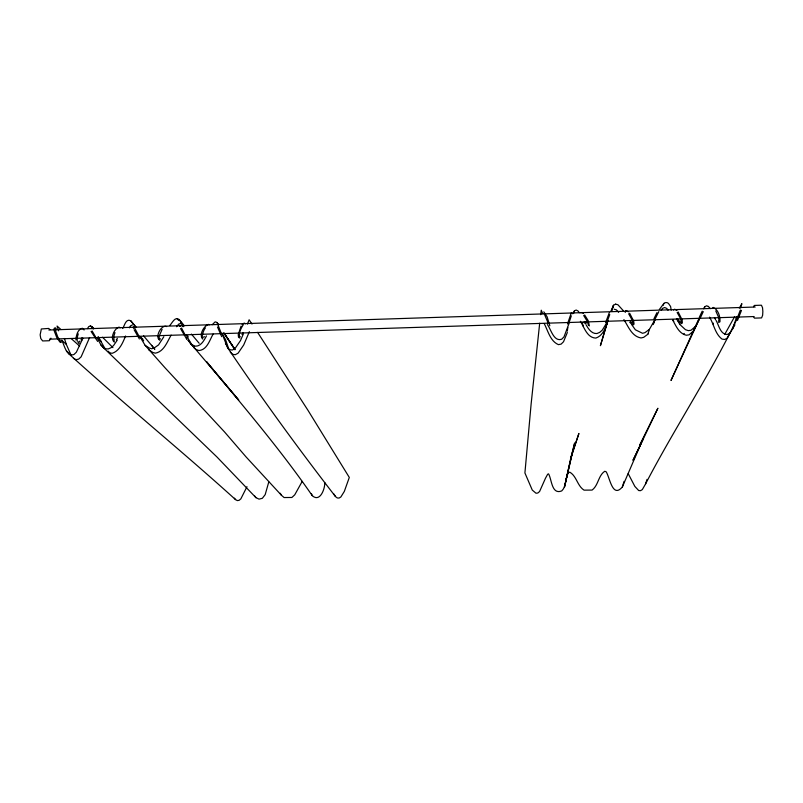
<?xml version="1.0" encoding="UTF-8"?>
<svg xmlns="http://www.w3.org/2000/svg" width="803" height="803" viewBox="0 0 803 803"><rect width="100%" height="100%" fill="white"/><g stroke="black" fill="none" stroke-linecap="round" stroke-linejoin="round"><path stroke-width="1.2" d="M625.206 312.407L625.938 310.5L628.448 311.805M75.894 340.01C76.144 335.704 77.479 329.441 82.267 328.236L84.114 329.983M539.686 323.187L531.134 403.939L524.911 472.967L532.279 490.081L536.013 493.233L537.829 493.012L539.576 491.526L545.508 478.176L547.676 474.232L548.559 473.86C551.842 479.441 551.581 494.949 561.709 490.924C566.767 486.126 564.91 478.237 568.444 472.706L569.769 472.164C576.695 476.139 577.277 485.895 584.042 490.141L592.072 490.081C598.466 485.393 598.165 475.647 604.749 471.271L606.124 471.742C609.848 477.394 612.468 498.793 622.375 486.929L640.854 443.999L657.888 408.245L639.559 445.253M540.71 314.676L541.252 310.219L542.708 313.622M567.299 331.127L567.851 327.413M574.095 312.799L574.436 310.821L576.173 310.038L577.989 310.932L579.314 312.748M324.773 482.593C325.074 488.696 320.006 502.798 312.277 495.672C279.966 448.867 242.807 405.645 206.642 361.822L238.722 400.065L190.321 343.152L187.932 340.05L191.405 344.096L185.854 334.56M713.134 324.091L713.335 323.117M565.954 480.565L572.117 453.625L578.913 433.449L570.732 458.393L564.419 487.22L574.657 442.945L570.732 458.393L572.117 453.625M654.013 322.806L654.806 319.885L649.436 329.34L648.021 333.787M605.994 325.777L606.907 322.535M268.784 481.951L265.181 494.648L262.34 498.302L259.048 499.135L255.976 497.679L217.021 457.058L103.165 347.408L100.917 344.969L97.053 337.551M50.92 338.153L49.344 340.733L42.649 340.944L40.762 338.475L40.15 334.851L41.324 328.969L48.682 328.437L49.987 329.601M567.48 323.99L571.244 312.969M607.801 320.909L600.403 345.691L607.871 320.588M740.567 308.041L741.872 303.654L739.322 308.222M622.375 486.929L624.061 481.378M612.087 309.938L613.532 305.24L615.6 304.126M569.327 322.665L563.997 336.879L561.678 339.237C553.689 341.998 550.888 329.019 547.455 324.673L547.405 324.583M569.176 322.304L571.314 315.84M684.026 334.178L684.246 333.476M628.197 473.64L634.862 486.437L638.686 490.533L640.543 490.673L642.32 489.589L645.572 483.918L647.017 479.391M608.052 320.507C605.853 327.152 603.163 335.654 595.846 338.083C587.123 337.832 584.303 327.494 580.388 321.28M663.358 305.22C663.198 302.49 666.791 301.757 668.457 303.434L670.575 306.455L671.218 310.119M611.575 311.102L613.532 305.24L610.722 311.594M653.251 324.542L654.806 319.885M708.376 306.465L706.55 305.782L704.803 306.806L703.699 308.693M606.917 322.495L607.67 320.297M732.446 329.401L736.692 316.974M605.592 322.655L609.276 312.698M645.572 483.918C674.53 428.26 709.541 375.633 736.853 319.233M78.262 333.817L77.108 337.943L77.259 341.285M736.291 318.691L736.983 316.743M740.386 309.958L737.124 318.4M741.5 310.359L737.505 320.417M607.379 321.019L609.748 314.615M753.555 306.706L754.298 305.441L761.435 305.21L762.549 307.76L762.85 311.494L762.639 315.258L761.585 317.918L754.449 318.139L753.676 316.954M247.454 324.071L249.111 319.775L252.001 324.061M89.605 337.541L81.123 356.853L78.614 359.162L75.994 359.654L73.374 358.339M81.826 340.562L76.345 352.226L73.916 354.545C66.278 357.295 64.35 344.467 61.67 340.241L66.308 344.346L71.025 355.087L66.378 350.871M567.34 332.482L563.515 341.767L561.106 344.126L558.416 344.638C550.216 341.114 548.068 330.966 544.253 323.649M125.569 336.015C122.809 342.58 119.647 350.791 112.33 353.26L109.7 353.029M249.372 331.659L243.7 344.979L238.089 353.19L235.319 354.695L232.689 354.364L230.32 352.196M243.359 333.948L240.478 340.613L234.948 348.643L232.288 350.048L229.778 349.666L227.47 347.468L221.849 333.034L225.553 339.609L228.474 348.101L225.432 343.473M659.353 309.516L663.971 303.323M246.983 486.688L240.84 498.884L239.053 500.349L237.276 500.58L235.53 499.596C180.795 450.061 123.451 403.538 68.867 353.852M114.97 332.623L113.665 336.708L114.156 340.974M703.94 308.693L704.803 306.806M698.951 318.61L670.987 380.451L699.774 318.139L693.802 330.304M699.283 317.366L702.213 311.162M700.357 317.837L703.287 311.634M653.933 318.761L656.954 312.628M654.987 319.253L658.791 311.654M213.126 334.088C209.613 340.151 207.164 349.787 198.973 350.54L196.273 349.576L193.653 347.428M640.854 443.999L632.965 460.34L643.243 439.07M81.093 339.609L82.026 337.772M81.946 340.291L82.99 338.244M169.834 325.456C171.561 323.88 175.787 315.097 178.597 320.367M242.024 334.53L243.008 332.613M241.061 326.148L238.23 334.66L238.551 337.38L239.916 338.033M129.474 327.855L130.508 325.857L132.435 324.924M171.139 335.142C167.134 341.867 164.073 351.503 155.461 353.159L152.911 352.507L148.655 349.727M122.708 328.487C124.495 325.827 125.87 318.098 130.759 320.768L136.249 327.243M727.418 337.692L734.916 324.834M302.219 481.378L294.741 494.829L291.88 497.479L284.071 497.539L281.341 495.16L246.099 456.957L224.418 431.813L165.006 367.774L145.102 345.33L139.812 336.427L143.647 340.793M572.8 313.802L574.436 310.811M724.647 334.54L734.655 316.603M206.471 335.935C204.113 340.241 201.242 346.163 195.53 346.203L192.901 345.26L190.321 343.152L192.82 345.963M133.428 326.861L133.559 328.387M606.225 323.669L602.31 330.083L599.67 332.392L596.96 333.526C591.63 334.008 588.298 328.728 586.06 324.743M87.457 328.618L88.681 326.66L90.418 325.898L92.064 326.781M163.842 336.728L158.562 344.899L153.975 348.131L151.637 348.763L149.368 348.07L145.102 345.33M212.223 324.683L215.194 321.832L216.89 322.475L218.195 324.392M162.116 329.32L158.884 336.808L159.757 339.217L159.044 338.876L160.359 338.926M243.118 325.014C240.77 328.668 238.531 333.205 239.595 336.939L240.238 336.708M117.298 340.081L113.524 345.591L110.804 347.85L108.104 348.964L105.574 348.763L103.165 347.398M242.094 324.633L244.192 323.057L245.537 323.739M588.489 325.345L587.274 321.341L583.681 315.529M589.362 325.928L588.248 320.768L584.654 314.957M205.407 327.915C203.54 329.712 201.513 336.929 202.286 337.551L204.524 336.748M580.72 312.728L582.145 312.528L583.46 313.592M116.284 339.82L117.379 338.384M661.22 310.109L662.535 308.372L664.693 307.549L666.751 308.392L668.046 310.229M673.476 310.018L674.701 309.175L676.939 310.53M176.56 326.711L178.667 324.141L180.816 323.348M180.745 325.978L179.691 326.068L180.103 326.47M693.993 330.495L689.104 334.831L686.334 335.242C679.057 333.606 675.955 325.898 672.723 320.046M695.82 326.068L691.002 330.274L688.312 330.635L685.461 329.682L679.719 324.352M712.331 308.201L713.205 307.439C718.183 309.466 720.391 316.673 719.97 321.802L718.645 322.535M633.336 324.864L634.049 324.081L633.687 321.09L629.632 313.21M80.029 341.064L77.931 342.329M61.419 342.138L60.586 342.459M681.536 323.659L682.349 322.886L682.149 319.875L678.164 311.945M649.406 329.371L644.95 332.643L642.551 333.285L635.364 329.792L631.841 324.793M648.192 333.998L643.685 337.33L641.015 337.953C631.871 336.427 628.337 326.57 623.901 319.594M729.837 333.104L727.207 334.53C720.221 334.399 718.826 325.034 716.025 320.357M727.578 337.912L724.818 339.458L722.038 339.117C715.051 333.887 713.937 324.292 709.541 317.155M78.443 343.323L79.557 342.961M48.853 329.993L755.201 307.017M49.475 339.177L754.057 316.553M202.898 338.936L202.497 338.926C198.943 334.751 203.691 325.888 208.589 324.382L209.322 324.813M159.727 340.251C154.557 337.38 161.232 324.161 166.622 326.55M615.62 304.136L617.949 304.779L623.228 310.61M614.185 309.205L616.423 309.878L618.661 312.347M718.334 321.21L719.167 321.1L718.534 317.165L715.764 310.871M114.287 342.088C109.81 338.505 114.136 328.578 119.055 327.112L120.209 327.795M177.092 318.54L179.079 319.484L184.399 325.787M543.812 311.855L547.104 316.784L549.814 325.737M227.48 347.488C261.738 398.388 297.923 448.044 335.483 496.555L337.24 497.94L339.037 498.071L340.833 497.007L344.326 491.416L349.305 477.434L307.971 410.313L257.602 332.382M680.231 323.448L676.417 319.082M180.695 325.546L179.932 325.305L179.631 326.309M632.112 324.653L629.642 322.113M192.881 345.24L194.286 346.876M139.812 336.427L142.884 339.147M60.998 329.541L57.063 326.048L58.609 330.826M71.156 338.565L79.597 346.053M100.917 344.969L105.163 348.904L98.157 336.497M97.022 337.491L101.329 341.496M108.084 351.162L109.77 352.748M186.728 339.187L180.524 328.568M93.831 328.537L92.084 326.791L93.158 328.557M102.533 337.23L112.942 347.649M93.339 328.929L90.418 325.898M56.23 328.477L55.256 327.785L54.112 328.387L54.333 331.217L56.692 337.35L59.894 342.088M710.324 308.633L708.387 306.445M97.635 341.436L91.1 331.488M60.667 341.385L57.736 336.929L54.825 328.818L56.059 329.903M179.089 319.494L183.767 325.857M143.516 335.795L154.768 349.164M191.405 334.088L199.194 343.313M630.636 321.581L633.236 323.8L631.991 319.714L628.629 313.752M151.576 345.3L154.698 349.114M135.225 326.45L130.759 320.768M218.546 324.623L216.9 322.475M234.396 498.171L235.53 499.596M254.692 496.033L255.976 497.679M585.006 321.441L586.28 323.197M584.042 322.013L585.307 323.77M677.15 312.477L680.502 318.48L681.446 322.605L679.639 321.551L677.411 318.55M139.381 338.966L134.131 329.772M224.288 333.436L234.054 347.93M224.539 333.978L234.928 349.646M223.726 332.532L234.958 349.676M333.767 493.895L335.483 496.555M95.396 336.618L92.084 330.926M139.371 336.949L134.563 327.855M544.243 313.782L548.339 323.529M677.521 320.377L679.74 324.312M280.277 493.253L281.341 495.16M714.409 317.597L715.473 319.504M184.6 333.928L181.538 328.046M180.785 322.364L183.064 326.791M672.924 319.905L673.737 321.461M221.698 336.668L217.493 327.022M221.036 332.753L218.075 325.105M311.393 493.584L312.277 495.672M187.551 335.473L188.193 336.999M186.487 338.043L186.788 338.916M64.421 338.475L66.308 344.346M582.316 322.726L583.199 326.108"/></g></svg>
